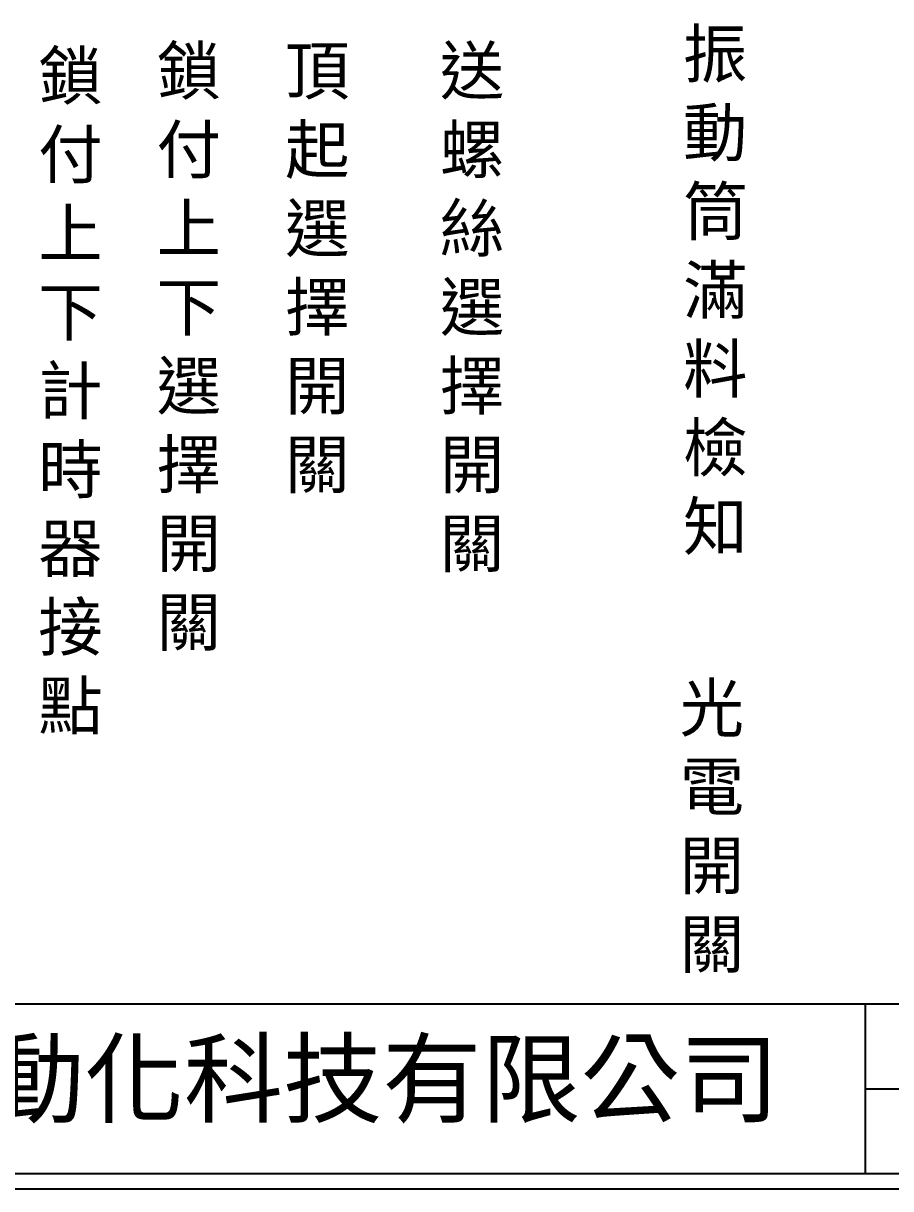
# Model space of a CAD drawing. Extents: x 325 to 612, y 3 to 207.
# Drawn here: x 391.6 to 463.2, y 3 to 99.2 of the extents above; entities that cross this region are included whole.
import ezdxf

# ---------------------------------------------------------------- set-up
doc = ezdxf.new("R2010")
doc.units = 0
doc.layers.add('圖框層', color=7, linetype='CONTINUOUS')
doc.layers.add('標尺寸層', color=3, linetype='CONTINUOUS')
doc.styles.add('CNS', font='romanc.shx', dxfattribs={"bigfont": 'chineset.shx'})
doc.styles.add('STSL', font='KAIU.TTF')

msp = doc.modelspace()

# ---------------------------------------------------------------- linework, layer by layer
at = {"layer": '圖框層', "color": 7}
for p, q in [((326.569, 18.25), (611.07, 18.25)), ((461.07, 4.25), (461.07, 18.25)), ((461.07, 11.25), (611.07, 11.25)), ((326.569, 4.25), (611.07, 4.25)), ((325.319, 3), (612.319, 3))]:
    msp.add_line(p, q, dxfattribs=at)

# ---------------------------------------------------------------- texts
at = {"layer": '圖框層', "color": 4, "style": 'STSL'}
msp.add_text('泓陞自動化科技有限公司', height=6, dxfattribs=at).set_placement((363.923, 9.076))
at = {"layer": '標尺寸層', "color": 7, "char_height": 3.9, "width": 4.96081, "style": 'CNS'}
for s, insert, attachment_point in [('{\\fDFKai-SB|b0|i0|c136|p65;振動筒滿料檢知}', (448.681, 76.973), 5), ('{\\fDFKai-SB|b0|i0|c136|p65;鎖付上下計時器接點}', (392.821, 96.826), 1), ('{\\fDFKai-SB|b0|i0|c136|p65;鎖付上下選擇開關}', (402.587, 97.234), 1), ('{\\fDFKai-SB|b0|i0|c136|p65;頂起選擇開關}', (413.19, 97.234), 1), ('{\\fDFKai-SB|b0|i0|c136|p65;送螺絲選擇開關}', (425.96, 97.231), 1), ('{\\fDFKai-SB|b0|i0|c136|p65;光電開關}', (448.406, 32.72), 5)]:
    msp.add_mtext(s, dxfattribs=dict(at, insert=insert, attachment_point=attachment_point))

doc.saveas('drawing.dxf')
